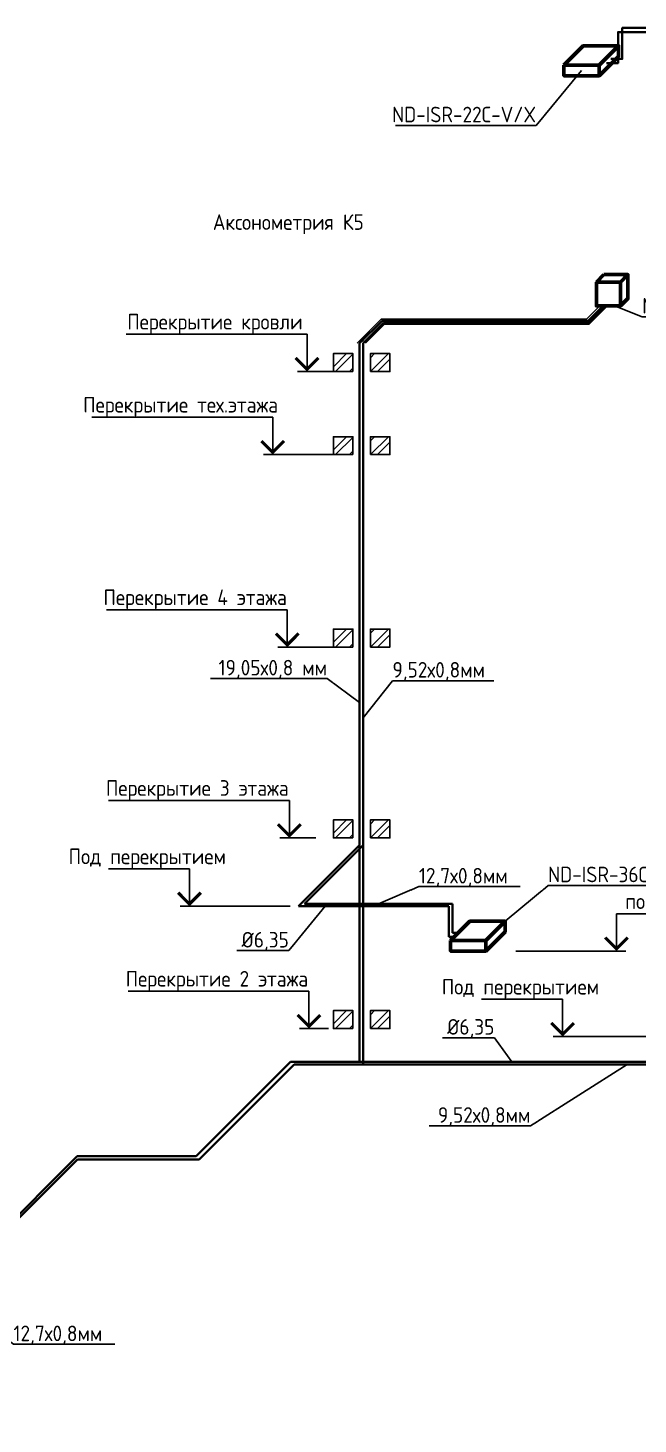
# Model space of a CAD drawing. Header units: millimetres. Extents: x -129048 to 476301, y -5853 to 215316.
# Drawn here: x -45495 to -35709, y 71261 to 93670 of the extents above; entities that cross this region are included whole.
import ezdxf
from ezdxf import colors
from ezdxf.entities.mleader import LeaderData, LeaderLine
from ezdxf.enums import TextEntityAlignment as Align
from ezdxf.math import Vec2, Vec3

# ---------------------------------------------------------------- set-up
doc = ezdxf.new("R2010")
doc.units = ezdxf.units.MM
doc.layers.add('GAZLAITER', color=1, linetype='Continuous', lineweight=40)
doc.layers.add('Кондеи', color=6, linetype='Continuous', lineweight=60)
doc.styles.add('PIK', font='isocpeur.ttf', dxfattribs={"width": 0.9, "height": 250})
doc.styles.add('TRAJECTORY_TEXT_STYLE', font='simplex.shx', dxfattribs={"width": 0.65})

# ---------------------------------------------------------------- blocks, each defined once
blk = doc.blocks.new('*U3179')
at = {"color": 0, "linetype": 'ByBlock', "lineweight": -2}
for p, q in [((0, 6), (13, 6)), ((-16.14, 0), (0, 0))]:
    blk.add_line(p, q, dxfattribs=at)
at = {"color": 0, "linetype": 'ByBlock', "lineweight": -2, "ltscale": 100}
blk.add_line((-1.5, 0), (1.5, 0), dxfattribs=at)
blk.add_lwpolyline([(0, 0), (0, 6)], dxfattribs=at)
at = {"color": 0, "linetype": 'ByBlock', "lineweight": -2, "ltscale": 100, "const_width": 0.5}
blk.add_lwpolyline([(1.82, 2.18), (0, 0.35), (-1.82, 2.18)], dxfattribs=at)
at = {"linetype": 'ByBlock', "lineweight": -2, "ltscale": 100, "style": 'TRAJECTORY_TEXT_STYLE', "width": 0.65}
blk.add_attdef('Отм.', text='', height=3.5, dxfattribs=at).set_placement((6.5, 6), align=Align.BOTTOM_CENTER)
at = {"color": 0, "linetype": 'ByBlock', "lineweight": -2, "ltscale": 100, "style": 'TRAJECTORY_TEXT_STYLE', "width": 0.65}
blk.add_attdef('Прим.', text='', height=3.5, dxfattribs=at).set_placement((9.57, 4.8), align=Align.TOP_CENTER)
blk = doc.blocks.new('*U3206')
at = {"color": 0, "linetype": 'ByBlock', "lineweight": -2}
for p, q in [((0, 6), (29, 6)), ((-3.15, 0), (0, 0))]:
    blk.add_line(p, q, dxfattribs=at)
at = {"color": 0, "linetype": 'ByBlock', "lineweight": -2, "ltscale": 100}
blk.add_line((-1.5, 0), (1.5, 0), dxfattribs=at)
blk.add_lwpolyline([(0, 0), (0, 6)], dxfattribs=at)
at = {"color": 0, "linetype": 'ByBlock', "lineweight": -2, "ltscale": 100, "const_width": 0.5}
blk.add_lwpolyline([(1.82, 2.18), (0, 0.35), (-1.82, 2.18)], dxfattribs=at)
at = {"linetype": 'ByBlock', "lineweight": -2, "ltscale": 100, "style": 'TRAJECTORY_TEXT_STYLE', "width": 0.65}
blk.add_attdef('Отм.', text='', height=3.5, dxfattribs=at).set_placement((14.5, 6), align=Align.BOTTOM_CENTER)
at = {"color": 0, "linetype": 'ByBlock', "lineweight": -2, "ltscale": 100, "style": 'TRAJECTORY_TEXT_STYLE', "width": 0.65}
blk.add_attdef('Прим.', text='', height=3.5, dxfattribs=at).set_placement((17.57, 4.8), align=Align.TOP_CENTER)
blk = doc.blocks.new('*U3180')
at = {"color": 0, "linetype": 'ByBlock', "lineweight": -2}
for p, q in [((0, 6), (29, 6)), ((-4.24, 0), (0, 0))]:
    blk.add_line(p, q, dxfattribs=at)
at = {"color": 0, "linetype": 'ByBlock', "lineweight": -2, "ltscale": 100}
blk.add_line((-1.5, 0), (1.5, 0), dxfattribs=at)
blk.add_lwpolyline([(0, 0), (0, 6)], dxfattribs=at)
at = {"color": 0, "linetype": 'ByBlock', "lineweight": -2, "ltscale": 100, "const_width": 0.5}
blk.add_lwpolyline([(1.82, 2.18), (0, 0.35), (-1.82, 2.18)], dxfattribs=at)
at = {"linetype": 'ByBlock', "lineweight": -2, "ltscale": 100, "style": 'TRAJECTORY_TEXT_STYLE', "width": 0.65}
blk.add_attdef('Отм.', text='', height=3.5, dxfattribs=at).set_placement((14.5, 6), align=Align.BOTTOM_CENTER)
at = {"color": 0, "linetype": 'ByBlock', "lineweight": -2, "ltscale": 100, "style": 'TRAJECTORY_TEXT_STYLE', "width": 0.65}
blk.add_attdef('Прим.', text='', height=3.5, dxfattribs=at).set_placement((17.57, 4.8), align=Align.TOP_CENTER)
blk = doc.blocks.new('*U3192')
at = {"color": 0, "linetype": 'ByBlock', "lineweight": -2}
for p, q in [((0, 6), (29, 6)), ((-7.41, 0), (0, 0))]:
    blk.add_line(p, q, dxfattribs=at)
at = {"color": 0, "linetype": 'ByBlock', "lineweight": -2, "ltscale": 100}
blk.add_line((-1.5, 0), (1.5, 0), dxfattribs=at)
blk.add_lwpolyline([(0, 0), (0, 6)], dxfattribs=at)
at = {"color": 0, "linetype": 'ByBlock', "lineweight": -2, "ltscale": 100, "const_width": 0.5}
blk.add_lwpolyline([(1.82, 2.18), (0, 0.35), (-1.82, 2.18)], dxfattribs=at)
at = {"linetype": 'ByBlock', "lineweight": -2, "ltscale": 100, "style": 'TRAJECTORY_TEXT_STYLE', "width": 0.65}
blk.add_attdef('Отм.', text='', height=3.5, dxfattribs=at).set_placement((14.5, 6), align=Align.BOTTOM_CENTER)
at = {"color": 0, "linetype": 'ByBlock', "lineweight": -2, "ltscale": 100, "style": 'TRAJECTORY_TEXT_STYLE', "width": 0.65}
blk.add_attdef('Прим.', text='', height=3.5, dxfattribs=at).set_placement((17.57, 4.8), align=Align.TOP_CENTER)
blk = doc.blocks.new('*U3181')
at = {"color": 0, "linetype": 'ByBlock', "lineweight": -2}
for p, q in [((0, 6), (29, 6)), ((-9.75, 0), (0, 0))]:
    blk.add_line(p, q, dxfattribs=at)
at = {"color": 0, "linetype": 'ByBlock', "lineweight": -2, "ltscale": 100}
blk.add_line((-1.5, 0), (1.5, 0), dxfattribs=at)
blk.add_lwpolyline([(0, 0), (0, 6)], dxfattribs=at)
at = {"color": 0, "linetype": 'ByBlock', "lineweight": -2, "ltscale": 100, "const_width": 0.5}
blk.add_lwpolyline([(1.82, 2.18), (0, 0.35), (-1.82, 2.18)], dxfattribs=at)
at = {"linetype": 'ByBlock', "lineweight": -2, "ltscale": 100, "style": 'TRAJECTORY_TEXT_STYLE', "width": 0.65}
blk.add_attdef('Отм.', text='', height=3.5, dxfattribs=at).set_placement((14.5, 6), align=Align.BOTTOM_CENTER)
at = {"color": 0, "linetype": 'ByBlock', "lineweight": -2, "ltscale": 100, "style": 'TRAJECTORY_TEXT_STYLE', "width": 0.65}
blk.add_attdef('Прим.', text='', height=3.5, dxfattribs=at).set_placement((17.57, 4.8), align=Align.TOP_CENTER)
blk = doc.blocks.new('*U3176')
at = {"color": 0, "linetype": 'ByBlock', "lineweight": -2}
for p, q in [((0, 6), (29, 6)), ((-16.14, 0), (0, 0))]:
    blk.add_line(p, q, dxfattribs=at)
at = {"color": 0, "linetype": 'ByBlock', "lineweight": -2, "ltscale": 100}
blk.add_line((-1.5, 0), (1.5, 0), dxfattribs=at)
blk.add_lwpolyline([(0, 0), (0, 6)], dxfattribs=at)
at = {"color": 0, "linetype": 'ByBlock', "lineweight": -2, "ltscale": 100, "const_width": 0.5}
blk.add_lwpolyline([(1.82, 2.18), (0, 0.35), (-1.82, 2.18)], dxfattribs=at)
at = {"linetype": 'ByBlock', "lineweight": -2, "ltscale": 100, "style": 'TRAJECTORY_TEXT_STYLE', "width": 0.65}
blk.add_attdef('Отм.', text='', height=3.5, dxfattribs=at).set_placement((14.5, 6), align=Align.BOTTOM_CENTER)
at = {"color": 0, "linetype": 'ByBlock', "lineweight": -2, "ltscale": 100, "style": 'TRAJECTORY_TEXT_STYLE', "width": 0.65}
blk.add_attdef('Прим.', text='', height=3.5, dxfattribs=at).set_placement((17.57, 4.8), align=Align.TOP_CENTER)

msp = doc.modelspace()

# ---------------------------------------------------------------- hatches: boundary and pattern name
h = msp.add_hatch()
h.set_pattern_fill('ANSI32', color=256, scale=25)
h.set_pattern_definition([(45, (-15885.89, 84315.46), (-168.3798, 168.3798), []), (45, (-15773.63, 84315.46), (-168.3798, 168.3798), [])])
h.paths.add_polyline_path([(-40281.703, 88442.592), (-40594.508, 88442.592), (-40594.508, 88154.619), (-40281.703, 88154.619)])
h.paths.add_polyline_path([(-40000.497, 88442.592), (-40000.497, 88154.619), (-39687.691, 88154.619), (-39687.691, 88442.592)])
h = msp.add_hatch()
h.set_pattern_fill('ANSI32', color=256, scale=25)
h.set_pattern_definition([(45, (-15885.89, 82982.24), (-168.3798, 168.3798), []), (45, (-15773.63, 82982.24), (-168.3798, 168.3798), [])])
h.paths.add_polyline_path([(-40281.703, 87109.374), (-40594.508, 87109.374), (-40594.508, 86821.401), (-40281.703, 86821.401)])
h.paths.add_polyline_path([(-40000.497, 87109.374), (-40000.497, 86821.401), (-39687.691, 86821.401), (-39687.691, 87109.374)])
h = msp.add_hatch()
h.set_pattern_fill('ANSI32', color=256, scale=25)
h.set_pattern_definition([(45, (-15885.89, 79892.78), (-168.3798, 168.3798), []), (45, (-15773.63, 79892.78), (-168.3798, 168.3798), [])])
h.paths.add_polyline_path([(-40281.703, 84019.907), (-40594.508, 84019.907), (-40594.508, 83731.934), (-40281.703, 83731.934)])
h.paths.add_polyline_path([(-40000.497, 84019.907), (-40000.497, 83731.934), (-39687.691, 83731.934), (-39687.691, 84019.907)])
h = msp.add_hatch()
h.set_pattern_fill('ANSI32', color=256, scale=25)
h.set_pattern_definition([(45, (-15885.89, 76831.28), (-168.3798, 168.3798), []), (45, (-15773.63, 76831.28), (-168.3798, 168.3798), [])])
h.paths.add_polyline_path([(-40281.703, 80958.411), (-40594.508, 80958.411), (-40594.508, 80670.438), (-40281.703, 80670.438)])
h.paths.add_polyline_path([(-40000.497, 80958.411), (-40000.497, 80670.438), (-39687.691, 80670.438), (-39687.691, 80958.411)])
h = msp.add_hatch()
h.set_pattern_fill('ANSI32', color=256, scale=25)
h.set_pattern_definition([(45, (-15885.89, 73769.78), (-168.3798, 168.3798), []), (45, (-15773.63, 73769.78), (-168.3798, 168.3798), [])])
h.paths.add_polyline_path([(-40281.703, 77896.915), (-40594.508, 77896.915), (-40594.508, 77608.942), (-40281.703, 77608.942)])
h.paths.add_polyline_path([(-40000.497, 77896.915), (-40000.497, 77608.942), (-39687.691, 77608.942), (-39687.691, 77896.915)])

# ---------------------------------------------------------------- linework, layer by layer
for p, q in [((-36538.086, 88995.663), (-36308.512, 89225.238)), ((-36495.568, 88916.092), (-36207.015, 89204.645)), ((-40214.46, 88610.104), (-39828.052, 88996.512)), ((-39828.052, 88996.512), (-36538.086, 88995.663)), ((-40080.206, 88610.104), (-39774.217, 88916.092)), ((-39774.217, 88916.092), (-36495.568, 88916.092))]:
    msp.add_line(p, q)
for points in [[(-40281.703, 88154.619), (-40594.508, 88154.619), (-40594.508, 88442.592), (-40281.703, 88442.592)], [(-40000.497, 88154.619), (-39687.691, 88154.619), (-39687.691, 88442.592), (-40000.497, 88442.592)], [(-40281.703, 86821.401), (-40594.508, 86821.401), (-40594.508, 87109.374), (-40281.703, 87109.374)], [(-40000.497, 86821.401), (-39687.691, 86821.401), (-39687.691, 87109.374), (-40000.497, 87109.374)], [(-40281.703, 83731.934), (-40594.508, 83731.934), (-40594.508, 84019.907), (-40281.703, 84019.907)], [(-40000.497, 83731.934), (-39687.691, 83731.934), (-39687.691, 84019.907), (-40000.497, 84019.907)], [(-40281.703, 80670.438), (-40594.508, 80670.438), (-40594.508, 80958.411), (-40281.703, 80958.411)], [(-40000.497, 80670.438), (-39687.691, 80670.438), (-39687.691, 80958.411), (-40000.497, 80958.411)], [(-40281.703, 77608.942), (-40594.508, 77608.942), (-40594.508, 77896.915), (-40281.703, 77896.915)], [(-40000.497, 77608.942), (-39687.691, 77608.942), (-39687.691, 77896.915), (-40000.497, 77896.915)]]:
    msp.add_lwpolyline(points, close=True)
at = {"layer": 'GAZLAITER'}
for p, q in [((-36510.438, 88969.103), (-36254.106, 89225.435)), ((-40174.077, 88610.104), (-39815.078, 88969.103)), ((-39815.078, 88969.103), (-36511.525, 88969.103)), ((-40174.077, 88610.104), (-40120.529, 88663.652)), ((-40174.077, 77074.034), (-40174.077, 88610.104)), ((-40174.077, 80555.265), (-41156.502, 79572.84)), ((-41156.502, 79572.84), (-38741.353, 79572.84)), ((-38741.353, 79083.332), (-38741.353, 79572.84)), ((-38741.353, 79083.332), (-38656.371, 79083.332))]:
    msp.add_line(p, q, dxfattribs=at)
at = {"layer": 'GAZLAITER', "color": 5}
for p, q in [((-36502.476, 88935.932), (-36212.972, 89225.435)), ((-40115.67, 88610.104), (-39789.841, 88935.932)), ((-39789.841, 88935.932), (-36502.476, 88935.932)), ((-40115.67, 77608.942), (-40115.67, 88610.104)), ((-40115.67, 80555.265), (-41057.877, 79613.057)), ((-41057.877, 79613.057), (-38685.792, 79613.057)), ((-38685.792, 79144.23), (-38685.792, 79613.057)), ((-38685.792, 79144.23), (-38595.472, 79144.23)), ((-40115.67, 77030.72), (-40115.67, 77608.942))]:
    msp.add_line(p, q, dxfattribs=at)
at = {"layer": 'GAZLAITER', "lineweight": 40, "ltscale": 10}
for p, q in [((-42798.154, 75560.603), (-41284.723, 77074.034)), ((-41284.723, 77074.034), (-40158.983, 77074.034)), ((-40158.983, 77074.034), (-35302.885, 77074.034)), ((-49002.354, 71261.35), (-44703.1, 75560.603)), ((-44703.1, 75560.603), (-42798.154, 75560.603))]:
    msp.add_line(p, q, dxfattribs=at)
at = {"layer": 'GAZLAITER', "color": 5, "lineweight": 40, "ltscale": 10}
for p, q in [((-42750.907, 75506.273), (-41226.459, 77030.72)), ((-41226.459, 77030.72), (-35290.637, 77030.72)), ((-48946.792, 71261.35), (-44701.869, 75506.273)), ((-44701.869, 75506.273), (-42750.907, 75506.273))]:
    msp.add_line(p, q, dxfattribs=at)
at = {"layer": 'GAZLAITER', "lineweight": 40, "ltscale": 10}
msp.add_lwpolyline([(-36146.565, 93172.474), (-35961.999, 93172.474), (-35961.999, 93669.835), (-34171.979, 93669.835)], dxfattribs=at)
at = {"layer": 'GAZLAITER', "color": 5, "lineweight": 40, "ltscale": 10}
msp.add_lwpolyline([(-36213.44, 93105.599), (-36028.874, 93105.599), (-36028.874, 93602.96), (-34238.854, 93602.96)], dxfattribs=at)
at = {"layer": 'Кондеи'}
for p, q in [((-36021.652, 93212.205), (-36021.652, 93382.568)), ((-36376.476, 89591.657), (-36256.742, 89711.391)), ((-35992.085, 89591.657), (-35872.351, 89711.391)), ((-37841.296, 79161.404), (-37841.296, 79331.767))]:
    msp.add_line(p, q, dxfattribs=at)
for points in [[(-36897.117, 93073.744), (-36330.477, 93073.744), (-36021.652, 93382.568), (-36588.293, 93382.568)], [(-36897.117, 92903.381), (-36330.477, 92903.381), (-36021.652, 93212.205), (-36330.477, 92903.381)], [(-36897.117, 93073.744), (-36330.477, 93073.744), (-36330.477, 92903.381), (-36897.117, 92903.381)], [(-38716.76, 79022.942), (-38150.12, 79022.942), (-37841.296, 79331.767), (-38407.936, 79331.767)], [(-38716.76, 78852.58), (-38150.12, 78852.58), (-37841.296, 79161.404), (-38150.12, 78852.58)], [(-38716.76, 79022.942), (-38150.12, 79022.942), (-38150.12, 78852.58), (-38716.76, 78852.58)]]:
    msp.add_lwpolyline(points, close=True, dxfattribs=at)

# ---------------------------------------------------------------- block references
ref = msp.add_blockref('*U3180', (-41018.448, 88154.619), dxfattribs=dict(xscale=-100, yscale=100, zscale=100))
ref.add_attrib('Отм.', 'Перекрытие кровли', dxfattribs={"linetype": 'ByBlock', "lineweight": -2, "ltscale": 100, "height": 250, "style": 'PIK', "width": 0.9}).set_placement((-42495.039, 88754.619), align=Align.BOTTOM_CENTER)
ref = msp.add_blockref('*U3181', (-41569.068, 86821.401), dxfattribs=dict(xscale=-100, yscale=100, zscale=100))
ref.add_attrib('Отм.', 'Перекрытие тех.этажа', dxfattribs={"linetype": 'ByBlock', "lineweight": -2, "ltscale": 100, "height": 250, "style": 'PIK', "width": 0.9}).set_placement((-43045.659, 87421.401), align=Align.BOTTOM_CENTER)
ref = msp.add_blockref('*U3192', (-41335.505, 83731.934), dxfattribs=dict(xscale=-100, yscale=100, zscale=100))
ref.add_attrib('Отм.', 'Перекрытие 4 этажа', dxfattribs={"linetype": 'ByBlock', "lineweight": -2, "ltscale": 100, "height": 250, "style": 'PIK', "width": 0.9}).set_placement((-42812.096, 84331.934), align=Align.BOTTOM_CENTER)
ref = msp.add_blockref('*U3180', (-41301.8, 80670.438), dxfattribs=dict(xscale=-100, yscale=100, zscale=100))
ref.add_attrib('Отм.', 'Перекрытие 3 этажа', dxfattribs={"linetype": 'ByBlock', "lineweight": -2, "ltscale": 100, "height": 250, "style": 'PIK', "width": 0.9}).set_placement((-42778.391, 81270.438), align=Align.BOTTOM_CENTER)
ref = msp.add_blockref('*U3179', (-42903.682, 79572.84), dxfattribs=dict(xscale=-100, yscale=100, zscale=100))
ref.add_attrib('Отм.', 'Под перекрытием', dxfattribs={"linetype": 'ByBlock', "lineweight": -2, "ltscale": 100, "height": 250, "style": 'PIK', "width": 0.9}).set_placement((-43580.273, 80172.84), align=Align.BOTTOM_CENTER)
ref = msp.add_blockref('*U3206', (-40986.926, 77608.942), dxfattribs=dict(xscale=-100, yscale=100, zscale=100))
ref.add_attrib('Отм.', 'Перекрытие 2 этажа', dxfattribs={"linetype": 'ByBlock', "lineweight": -2, "ltscale": 100, "height": 250, "style": 'PIK', "width": 0.9}).set_placement((-42463.517, 78208.942), align=Align.BOTTOM_CENTER)
ref = msp.add_blockref('*U3179', (-36918.443, 77480.636), dxfattribs=dict(xscale=-100, yscale=100, zscale=100))
ref.add_attrib('Отм.', 'Под перекрытием', dxfattribs={"linetype": 'ByBlock', "lineweight": -2, "ltscale": 100, "height": 250, "style": 'PIK', "width": 0.9}).set_placement((-37595.034, 78080.636), align=Align.BOTTOM_CENTER)

# ---------------------------------------------------------------- texts
at = {"insert": (-42528.824, 90678.324), "char_height": 250, "attachment_point": 1, "style": 'PIK'}
msp.add_mtext_dynamic_manual_height_columns('Аксонометрия К5', width=6845.94178, gutter_width=1250, heights=[0], dxfattribs=at)

# ---------------------------------------------------------------- leaders
at = {"layer": 'Кондеи', "color": 18, "lineweight": 25, "ltscale": 10, "true_color": 0x000000}
ml = msp.add_multileader_mtext('Standard', dxfattribs=at)
ml.set_content('{\\C256;\\c0;ND-OH-100B-1/X}', color=(0, 0, 0), style='PIK')
ml.set_leader_properties()
ml.build(insert=Vec2(0, 0))
ml.multileader.update_dxf_attribs({"text_left_attachment_type": 6, "text_right_attachment_type": 6, "dogleg_length": 0.36, "arrow_head_size": 0.18})
ctx = ml.context
ctx.base_point, ctx.char_height, ctx.arrow_head_size, ctx.landing_gap_size, ctx.plane_origin = Vec3(-35641.374, 89034.33), 250, 0.18, 0.09, Vec3(-36087.871, 89207.266)
ctx.left_attachment, ctx.right_attachment = 6, 6
notes = []
notes.append((ctx, [(0, (1, 1, 0), (-35641.734, 89034.33), (1, 0), 0.36, [(0, [(-36087.871, 89207.266)], 0, [])])]))
ctx.mtext.insert, ctx.mtext.flow_direction = Vec3(-35641.284, 89334.33), 5
ctx.mtext.has_bg_fill, ctx.mtext.bg_color, ctx.mtext.bg_scale_factor, ctx.mtext.bg_transparency, ctx.mtext.use_window_bg_color = 1, -1027028792, 1.5, 0, 1
for ctx, leaders in notes:
    for number, flags, end, landing, length, lines in leaders:
        leader = LeaderData()
        leader.index, (leader.has_last_leader_line, leader.has_dogleg_vector, leader.attachment_direction) = number, flags
        leader.last_leader_point, leader.dogleg_vector, leader.dogleg_length = Vec3(end), Vec3(landing), length
        for number, points, colour, breaks in lines:
            line = LeaderLine()
            line.index, line.vertices, line.color, line.breaks = number, Vec3.list(points), colors.encode_raw_color(colour), breaks
            leader.lines.append(line)
        ctx.leaders.append(leader)

# ---------------------------------------------------------------- next in the draw order: linework, layer by layer
at = {"layer": 'Кондеи'}
msp.add_line((-35872.351, 89327), (-35992.085, 89207.266), dxfattribs=at)
for points in [[(-36256.742, 89711.391), (-35872.351, 89711.391), (-35872.351, 89327), (-35872.351, 89711.391)], [(-36376.476, 89591.657), (-35992.085, 89591.657), (-35992.085, 89207.266), (-36376.476, 89207.266)]]:
    msp.add_lwpolyline(points, close=True, dxfattribs=at)

# ---------------------------------------------------------------- next in the draw order: leaders
at = {"layer": 'GAZLAITER', "color": 18, "lineweight": 25, "ltscale": 10, "true_color": 0x000000}
ml = msp.add_multileader_mtext('Standard', dxfattribs=at)
ml.set_content('19,05х0,8 мм', color=(0, 0, 0), style='PIK')
ml.set_leader_properties()
ml.build(insert=Vec2(0, 0))
ml.multileader.update_dxf_attribs({"text_left_attachment_type": 6, "text_right_attachment_type": 6, "dogleg_length": 0.36, "arrow_head_size": 0.18})
ctx = ml.context
ctx.base_point, ctx.char_height, ctx.arrow_head_size, ctx.landing_gap_size, ctx.plane_origin = Vec3(-42362.709, 83227.068), 250, 0.18, 0.09, Vec3(-40551.787, 82842.069)
ctx.left_attachment, ctx.right_attachment, ctx.text_align_type = 6, 6, 2
notes = []
notes.append((ctx, [(0, (1, 1, 0), (-40697.169, 83227.068), (-1, 0), 0.36, [(0, [(-40174.077, 82842.069)], 0, [])])]))
ctx.mtext.insert, ctx.mtext.alignment, ctx.mtext.flow_direction = Vec3(-40697.619, 83527.068), 3, 5
ctx.mtext.has_bg_fill, ctx.mtext.bg_color, ctx.mtext.bg_scale_factor, ctx.mtext.bg_transparency, ctx.mtext.use_window_bg_color = 1, -1027028792, 1.5, 0, 1
ml = msp.add_multileader_mtext('Standard', dxfattribs=at)
ml.set_content('{\\C256;\\c0;%%C6,35}', color=1, style='PIK')
ml.set_leader_properties()
ml.build(insert=Vec2(0, 0))
ml.multileader.update_dxf_attribs({"text_left_attachment_type": 6, "text_right_attachment_type": 6, "dogleg_length": 0.36, "arrow_head_size": 0.18})
ctx = ml.context
ctx.base_point, ctx.char_height, ctx.arrow_head_size, ctx.landing_gap_size, ctx.plane_origin = Vec3(-42019.07, 78859.916), 250, 0.18, 0.09, Vec3(-43701.661, 82635.052)
ctx.left_attachment, ctx.right_attachment, ctx.text_align_type = 6, 6, 2
notes.append((ctx, [(1, (1, 1, 0), (-41309.78, 78859.916), (-1, 0), 0.36, [(0, [(-40728.893, 79572.84)], 0, [])])]))
ctx.mtext.insert, ctx.mtext.alignment, ctx.mtext.flow_direction = Vec3(-41310.23, 79159.916), 3, 5
ctx.mtext.has_bg_fill, ctx.mtext.bg_color, ctx.mtext.bg_scale_factor, ctx.mtext.bg_transparency, ctx.mtext.use_window_bg_color = 1, -1027028792, 1.5, 0, 1
ml = msp.add_multileader_mtext('Standard', dxfattribs=at)
ml.set_content('{\\C256;\\c0;%%C6,35}', color=1, style='PIK')
ml.set_leader_properties()
ml.build(insert=Vec2(0, 0))
ml.multileader.update_dxf_attribs({"text_left_attachment_type": 6, "text_right_attachment_type": 6, "dogleg_length": 0.36, "arrow_head_size": 0.18})
ctx = ml.context
ctx.base_point, ctx.char_height, ctx.arrow_head_size, ctx.landing_gap_size, ctx.plane_origin = Vec3(-38722.194, 77461.329), 250, 0.18, 0.09, Vec3(-40703.702, 80136.246)
ctx.left_attachment, ctx.right_attachment, ctx.text_align_type = 6, 6, 2
notes.append((ctx, [(1, (1, 1, 0), (-38012.904, 77461.329), (-1, 0), 0.36, [(0, [(-37730.934, 77074.034)], 0, [])])]))
ctx.mtext.insert, ctx.mtext.alignment, ctx.mtext.flow_direction = Vec3(-38013.354, 77761.329), 3, 5
ctx.mtext.has_bg_fill, ctx.mtext.bg_color, ctx.mtext.bg_scale_factor, ctx.mtext.bg_transparency, ctx.mtext.use_window_bg_color = 1, -1027028792, 1.5, 0, 1
ml = msp.add_multileader_mtext('Standard', dxfattribs=at)
ml.set_content('12,7х0,8мм', color=(0, 0, 0), style='PIK')
ml.set_leader_properties()
ml.build(insert=Vec2(0, 0))
ml.multileader.update_dxf_attribs({"text_left_attachment_type": 6, "text_right_attachment_type": 6, "dogleg_length": 0.36, "arrow_head_size": 0.18})
ctx = ml.context
ctx.base_point, ctx.char_height, ctx.arrow_head_size, ctx.landing_gap_size, ctx.plane_origin = Vec3(-45726.8, 72541.9), 250, 0.18, 0.09, Vec3(-46824.331, 73383.811)
ctx.left_attachment, ctx.right_attachment = 6, 6
notes.append((ctx, [(0, (1, 1, 0), (-45727.16, 72541.9), (1, 0), 0.36, [(0, [(-46824.331, 73383.811)], 0, [])])]))
ctx.mtext.insert, ctx.mtext.flow_direction = Vec3(-45726.71, 72841.9), 5
ctx.mtext.has_bg_fill, ctx.mtext.bg_color, ctx.mtext.bg_scale_factor, ctx.mtext.bg_transparency, ctx.mtext.use_window_bg_color = 1, -1027028792, 1.5, 0, 1
at = {"layer": 'Кондеи', "color": 18, "lineweight": 25, "ltscale": 10, "true_color": 0x000000}
ml = msp.add_multileader_mtext('Standard', dxfattribs=at)
ml.set_content('ND-ISR-22С-V/X', color=(0, 0, 0), style='PIK')
ml.set_leader_properties()
ml.build(insert=Vec2(0, 0))
ml.multileader.update_dxf_attribs({"text_left_attachment_type": 6, "text_right_attachment_type": 6, "dogleg_length": 0.36, "arrow_head_size": 0.18})
ctx = ml.context
ctx.base_point, ctx.char_height, ctx.arrow_head_size, ctx.landing_gap_size, ctx.plane_origin = Vec3(-39595.387, 92104.863), 250, 0.18, 0.09, Vec3(-36176.065, 92846.194)
ctx.left_attachment, ctx.right_attachment, ctx.text_align_type = 6, 6, 2
notes.append((ctx, [(1, (1, 1, 0), (-37344.847, 92104.863), (-1, 0), 0.36, [(0, [(-36613.797, 92988.562)], 0, [])])]))
ctx.mtext.insert, ctx.mtext.alignment, ctx.mtext.flow_direction = Vec3(-37345.297, 92404.863), 3, 5
ctx.mtext.has_bg_fill, ctx.mtext.bg_color, ctx.mtext.bg_scale_factor, ctx.mtext.bg_transparency, ctx.mtext.use_window_bg_color = 1, -1027028792, 1.5, 0, 1
ml = msp.add_multileader_mtext('Standard', dxfattribs=at)
ml.set_content('ND-ISR-36С-V/X', color=(0, 0, 0), style='PIK')
ml.set_leader_properties()
ml.build(insert=Vec2(0, 0))
ml.multileader.update_dxf_attribs({"text_left_attachment_type": 6, "text_right_attachment_type": 6, "dogleg_length": 0.36, "arrow_head_size": 0.18})
ctx = ml.context
ctx.base_point, ctx.char_height, ctx.arrow_head_size, ctx.landing_gap_size, ctx.plane_origin = Vec3(-37152.328, 79907.771), 250, 0.18, 0.09, Vec3(-37841.296, 79120.167)
ctx.left_attachment, ctx.right_attachment = 6, 6
notes.append((ctx, [(0, (1, 1, 0), (-37152.688, 79907.771), (1, 0), 0.36, [(0, [(-37841.296, 79331.767)], 0, [])])]))
ctx.mtext.insert, ctx.mtext.flow_direction = Vec3(-37152.238, 80207.771), 5
ctx.mtext.has_bg_fill, ctx.mtext.bg_color, ctx.mtext.bg_scale_factor, ctx.mtext.bg_transparency, ctx.mtext.use_window_bg_color = 1, -1027028792, 1.5, 0, 1
for ctx, leaders in notes:
    for number, flags, end, landing, length, lines in leaders:
        leader = LeaderData()
        leader.index, (leader.has_last_leader_line, leader.has_dogleg_vector, leader.attachment_direction) = number, flags
        leader.last_leader_point, leader.dogleg_vector, leader.dogleg_length = Vec3(end), Vec3(landing), length
        for number, points, colour, breaks in lines:
            line = LeaderLine()
            line.index, line.vertices, line.color, line.breaks = number, Vec3.list(points), colors.encode_raw_color(colour), breaks
            leader.lines.append(line)
        ctx.leaders.append(leader)

# ---------------------------------------------------------------- next in the draw order: block references
ref = msp.add_blockref('*U3176', (-36054.81, 78852.58), dxfattribs=dict(xscale=100, yscale=100, zscale=100))
ref.add_attrib('Отм.', 'по уровню потолка', dxfattribs={"linetype": 'ByBlock', "lineweight": -2, "ltscale": 100, "height": 250, "style": 'PIK', "width": 0.9}).set_placement((-34578.219, 79452.58), align=Align.BOTTOM_CENTER)

# ---------------------------------------------------------------- next in the draw order: leaders
at = {"layer": 'GAZLAITER', "color": 18, "lineweight": 25, "ltscale": 10, "true_color": 0x000000}
ml = msp.add_multileader_mtext('Standard', dxfattribs=at)
ml.set_content('9,52х0,8мм', color=(0, 0, 0), style='PIK')
ml.set_leader_properties()
ml.build(insert=Vec2(0, 0))
ml.multileader.update_dxf_attribs({"text_left_attachment_type": 6, "text_right_attachment_type": 6, "dogleg_length": 0.36, "arrow_head_size": 0.18})
ctx = ml.context
ctx.base_point, ctx.char_height, ctx.arrow_head_size, ctx.landing_gap_size, ctx.plane_origin = Vec3(-39648.033, 83192.878), 250, 0.18, 0.09, Vec3(-39134.951, 82780.158)
ctx.left_attachment, ctx.right_attachment = 6, 6
notes = []
notes.append((ctx, [(0, (1, 1, 0), (-39648.393, 83192.878), (1, 0), 0.36, [(0, [(-40115.67, 82594.257)], 0, [])])]))
ctx.mtext.insert, ctx.mtext.flow_direction = Vec3(-39647.943, 83492.878), 5
ctx.mtext.has_bg_fill, ctx.mtext.bg_color, ctx.mtext.bg_scale_factor, ctx.mtext.bg_transparency, ctx.mtext.use_window_bg_color = 1, -1027028792, 1.5, 0, 1
ml = msp.add_multileader_mtext('Standard', dxfattribs=at)
ml.set_content('9,52х0,8мм', color=(0, 0, 0), style='PIK')
ml.set_leader_properties()
ml.build(insert=Vec2(0, 0))
ml.multileader.update_dxf_attribs({"text_left_attachment_type": 6, "text_right_attachment_type": 6, "dogleg_length": 0.36, "arrow_head_size": 0.18})
ctx = ml.context
ctx.base_point, ctx.char_height, ctx.arrow_head_size, ctx.landing_gap_size, ctx.plane_origin = Vec3(-38853.68, 76047.385), 250, 0.18, 0.09, Vec3(-37691.827, 77541.622)
ctx.left_attachment, ctx.right_attachment, ctx.text_align_type = 6, 6, 2
notes.append((ctx, [(1, (1, 1, 0), (-37435.64, 76047.385), (-1, 0), 0.36, [(0, [(-35884.309, 77030.72)], 0, [])])]))
ctx.mtext.insert, ctx.mtext.alignment, ctx.mtext.flow_direction = Vec3(-37436.09, 76347.385), 3, 5
ctx.mtext.has_bg_fill, ctx.mtext.bg_color, ctx.mtext.bg_scale_factor, ctx.mtext.bg_transparency, ctx.mtext.use_window_bg_color = 1, -1027028792, 1.5, 0, 1
for ctx, leaders in notes:
    for number, flags, end, landing, length, lines in leaders:
        leader = LeaderData()
        leader.index, (leader.has_last_leader_line, leader.has_dogleg_vector, leader.attachment_direction) = number, flags
        leader.last_leader_point, leader.dogleg_vector, leader.dogleg_length = Vec3(end), Vec3(landing), length
        for number, points, colour, breaks in lines:
            line = LeaderLine()
            line.index, line.vertices, line.color, line.breaks = number, Vec3.list(points), colors.encode_raw_color(colour), breaks
            leader.lines.append(line)
        ctx.leaders.append(leader)

# ---------------------------------------------------------------- next in the draw order: leaders
ml = msp.add_multileader_mtext('Standard', dxfattribs=at)
ml.set_content('12,7х0,8мм', color=(0, 0, 0), style='PIK')
ml.set_leader_properties()
ml.build(insert=Vec2(0, 0))
ml.multileader.update_dxf_attribs({"text_left_attachment_type": 6, "text_right_attachment_type": 6, "dogleg_length": 0.36, "arrow_head_size": 0.18})
ctx = ml.context
ctx.base_point, ctx.char_height, ctx.arrow_head_size, ctx.landing_gap_size, ctx.plane_origin = Vec3(-39223.82, 79888.023), 250, 0.18, 0.09, Vec3(-40321.351, 80729.934)
ctx.left_attachment, ctx.right_attachment = 6, 6
notes = []
notes.append((ctx, [(0, (1, 1, 0), (-39224.18, 79888.023), (1, 0), 0.36, [(0, [(-39871.834, 79613.057)], 0, [])])]))
ctx.mtext.insert, ctx.mtext.flow_direction = Vec3(-39223.73, 80188.023), 5
ctx.mtext.has_bg_fill, ctx.mtext.bg_color, ctx.mtext.bg_scale_factor, ctx.mtext.bg_transparency, ctx.mtext.use_window_bg_color = 1, -1027028792, 1.5, 0, 1
for ctx, leaders in notes:
    for number, flags, end, landing, length, lines in leaders:
        leader = LeaderData()
        leader.index, (leader.has_last_leader_line, leader.has_dogleg_vector, leader.attachment_direction) = number, flags
        leader.last_leader_point, leader.dogleg_vector, leader.dogleg_length = Vec3(end), Vec3(landing), length
        for number, points, colour, breaks in lines:
            line = LeaderLine()
            line.index, line.vertices, line.color, line.breaks = number, Vec3.list(points), colors.encode_raw_color(colour), breaks
            leader.lines.append(line)
        ctx.leaders.append(leader)

doc.saveas('drawing.dxf')
